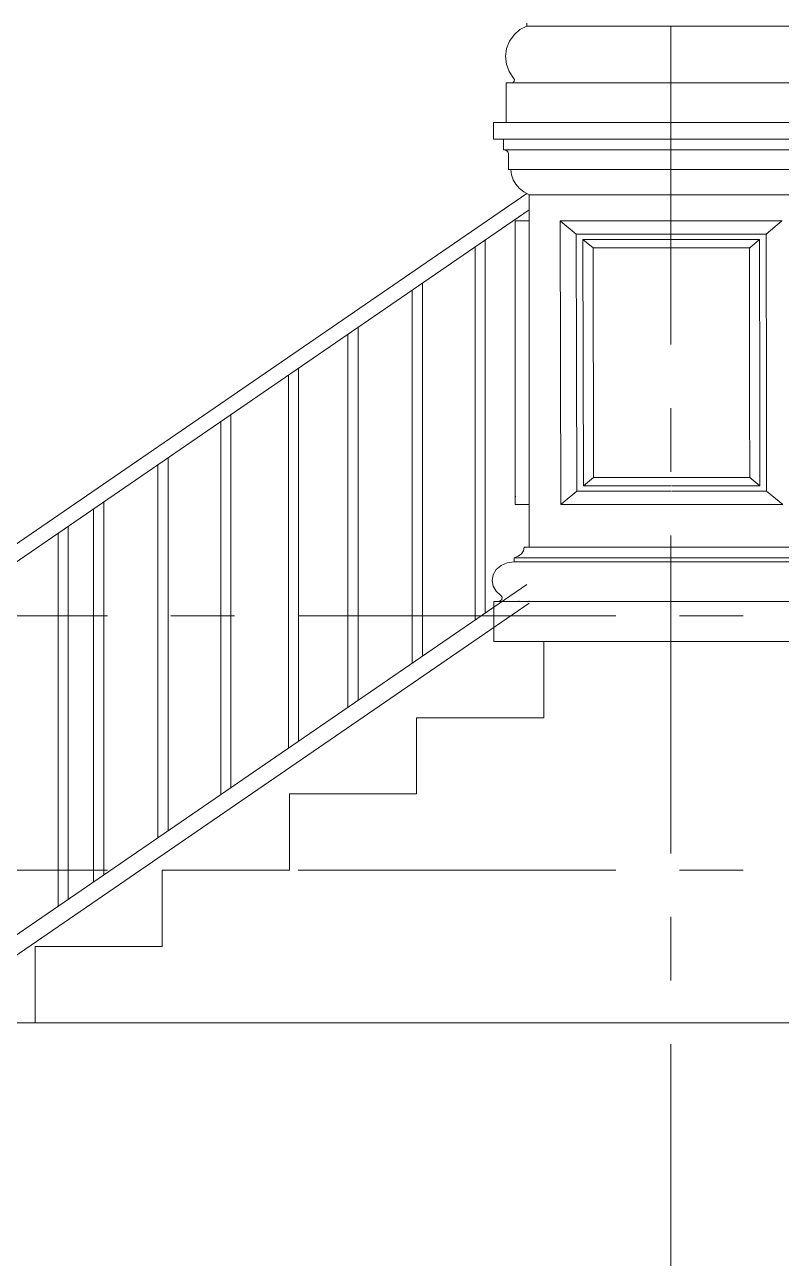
# Model space of a CAD drawing. Header units: millimetres. Extents: x 1832547 to 2001569, y -558009 to -417808.
# Drawn here: x 1945584 to 1947072, y -528606 to -526181 of the extents above; entities that cross this region are included whole.
import ezdxf

# ---------------------------------------------------------------- set-up
doc = ezdxf.new("R2010")
doc.units = ezdxf.units.MM
doc.header["$MEASUREMENT"] = 0
doc.linetypes.add('CENTER', pattern=[2, 1.25, -0.25, 0.25, -0.25])
for name, color, linetype, lineweight in [('CA.manh 08', 8, 'CONTINUOUS', 9), ('CA.thay 145', 145, 'CONTINUOUS', 18), ('CA.tim 67', 67, 'CENTER', 9), ('CA_manh 08', 8, 'CONTINUOUS', 9)]:
    doc.layers.add(name, color=color, linetype=linetype, lineweight=lineweight)

# ---------------------------------------------------------------- blocks, each defined once
blk = doc.blocks.new('\xad5t54')
at = {"layer": 'CA.thay 145'}
for p, q in [((1923074.9, -525164.8), (1923063.3, -525175)), ((1923088.6, -525157.7), (1923074.9, -525164.8)), ((1923088.6, -525152.3), (1923088.6, -525157.7)), ((1923088.6, -525157.7), (1923654.8, -525157.7)), ((1923054.4, -525187.6), (1923048.8, -525202)), ((1923063.3, -525175), (1923054.4, -525187.6)), ((1923048.8, -525202), (1923046.8, -525217.4)), ((1923046.8, -525217.4), (1923048.5, -525232.7)), ((1923048.5, -525232.7), (1923053.9, -525247.2)), ((1923047.8, -525269.3), (1923047.8, -525347.3)), ((1923058.7, -525269.3), (1923047.8, -525269.3)), ((1923053.9, -525247.2), (1923062.5, -525260)), ((1923061.7, -525268.4), (1923058.7, -525269.3)), ((1923092.2, -525269.3), (1923058.7, -525269.3)), ((1923063.7, -525265.9), (1923061.7, -525268.4)), ((1923062.5, -525260), (1923064, -525262.8)), ((1923064, -525262.8), (1923063.7, -525265.9)), ((1923092.2, -525269.3), (1923092.3, -525268.4)), ((1923115.9, -525269.3), (1923092.2, -525269.3)), ((1923115.9, -525269.3), (1923115.9, -525268.4)), ((1923115.9, -525269.3), (1923627.5, -525269.3)), ((1923022.7, -525380.2), (1923022.7, -525347.3)), ((1923047.8, -525347.3), (1923022.7, -525347.3)), ((1923695.6, -525347.3), (1923047.8, -525347.3)), ((1923022.7, -525380.2), (1923042.5, -525380.2)), ((1923042.5, -525400.8), (1923042.5, -525380.2)), ((1923042.5, -525380.2), (1923703, -525380.2)), ((1923046.2, -525401.4), (1923042.5, -525400.8)), ((1923042.5, -525400.8), (1923074.8, -525400.8)), ((1923049.4, -525403.2), (1923046.2, -525401.4)), ((1923051.6, -525405.8), (1923049.4, -525403.2)), ((1923052.3, -525409), (1923051.6, -525405.8)), ((1923052.3, -525439.8), (1923052.3, -525409)), ((1923052.3, -525439.8), (1923057.3, -525439.8)), ((1923058.2, -525449.9), (1923057.3, -525439.8)), ((1923061.4, -525459.7), (1923058.2, -525449.9)), ((1923066.7, -525468.8), (1923061.4, -525459.7)), ((1923073.9, -525476.9), (1923066.7, -525468.8)), ((1923082.9, -525483.8), (1923073.9, -525476.9)), ((1923093.2, -525489.2), (1923082.9, -525483.8)), ((1923093.1, -525541), (1923093.2, -525489.2)), ((1923093.2, -525489.2), (1923652.3, -525489.2)), ((1923065.7, -525541), (1923065.8, -525540.9)), ((1923065.7, -525541.1), (1923065.7, -525541)), ((1923065.7, -525541.2), (1923065.7, -525541.1)), ((1923065.7, -525541.3), (1923065.7, -525541.2)), ((1923065.7, -525555.9), (1923065.7, -525541.3)), ((1923065.7, -525556), (1923065.7, -525555.9)), ((1923065.7, -525556.1), (1923065.7, -525556)), ((1923065.7, -525556.1), (1923065.7, -525556.1)), ((1923065.7, -525556.2), (1923065.7, -525556.1)), ((1923065.8, -525556.3), (1923065.7, -525556.2)), ((1923065.7, -525556.2), (1923065.7, -526082.9)), ((1923065.8, -525540.9), (1923065.9, -525540.8)), ((1923065.8, -525556.4), (1923065.8, -525556.3)), ((1923065.9, -525556.4), (1923065.8, -525556.4)), ((1923065.9, -525540.8), (1923065.9, -525540.7)), ((1923065.9, -525540.7), (1923066, -525540.7)), ((1923066, -525556.5), (1923065.9, -525556.4)), ((1923066, -525540.7), (1923066.1, -525540.6)), ((1923066.1, -525556.6), (1923066, -525556.5)), ((1923066, -525556.5), (1923066, -525556.5)), ((1923066.1, -525540.6), (1923066.3, -525540.6)), ((1923066.2, -525556.6), (1923066.1, -525556.6)), ((1923066.3, -525556.6), (1923066.2, -525556.6)), ((1923066.3, -525540.6), (1923066.4, -525540.5)), ((1923066.4, -525540.5), (1923066.5, -525540.5)), ((1923066.5, -525540.5), (1923066.6, -525540.5)), ((1923066.6, -525540.5), (1923092.2, -525540.5)), ((1923092.2, -525540.5), (1923092.3, -525540.5)), ((1923092.3, -525540.5), (1923092.4, -525540.5)), ((1923092.4, -525540.5), (1923092.6, -525540.6)), ((1923092.6, -525540.6), (1923092.7, -525540.6)), ((1923092.7, -525540.6), (1923092.8, -525540.7)), ((1923092.8, -525540.7), (1923092.9, -525540.7)), ((1923092.9, -525540.7), (1923093, -525540.8)), ((1923093, -525540.8), (1923093, -525540.9)), ((1923093, -525540.9), (1923093.1, -525541)), ((1923093.1, -525541), (1923093.1, -525541.1)), ((1923093.1, -525541.1), (1923093.2, -525541.2)), ((1923093.2, -525541.2), (1923093.2, -525541.3)), ((1923093.2, -525541.3), (1923093.2, -525593.2)), ((1923590.5, -525540.5), (1923154, -525540.5)), ((1923154, -525540.5), (1923155.2, -526098.5)), ((1923154, -525540.5), (1923155, -525541.3)), ((1923155, -525541.3), (1923185.8, -525566.8)), ((1923558.9, -525566.8), (1923589.5, -525541.3)), ((1923558.9, -525566.8), (1923185.8, -525566.8)), ((1923185.8, -525566.8), (1923186.8, -526072.2)), ((1923559.4, -525898.2), (1923558.9, -525566.8)), ((1923092.3, -525594), (1923092.2, -525594)), ((1923092.4, -525594), (1923092.3, -525594)), ((1923092.6, -525594), (1923092.4, -525594)), ((1923092.7, -525593.9), (1923092.6, -525594)), ((1923092.8, -525593.9), (1923092.7, -525593.9)), ((1923092.9, -525593.8), (1923092.8, -525593.9)), ((1923093, -525593.7), (1923092.9, -525593.8)), ((1923093, -525593.6), (1923093, -525593.7)), ((1923093.2, -525593.3), (1923093.1, -525593.4)), ((1923093.1, -525593.4), (1923093.1, -525593.5)), ((1923093.1, -525593.5), (1923093.1, -526045.5)), ((1923093.2, -525593.2), (1923093.2, -525593.3)), ((1923559.9, -526072.2), (1923559.4, -525898.2)), ((1923092.3, -526045), (1923092.2, -526045)), ((1923092.4, -526045), (1923092.3, -526045)), ((1923092.6, -526045), (1923092.4, -526045)), ((1923092.7, -526045.1), (1923092.6, -526045)), ((1923092.8, -526045.1), (1923092.7, -526045.1)), ((1923092.9, -526045.2), (1923092.8, -526045.1)), ((1923093, -526045.3), (1923092.9, -526045.2)), ((1923093, -526045.4), (1923093, -526045.3)), ((1923093.1, -526045.6), (1923093.1, -526045.5)), ((1923093.2, -526045.7), (1923093.1, -526045.6)), ((1923093.2, -526045.8), (1923093.2, -526045.7)), ((1923093.2, -526045.8), (1923093.2, -526097.7)), ((1923065.7, -526082.9), (1923065.7, -526083)), ((1923065.7, -526083), (1923065.7, -526083)), ((1923065.7, -526083), (1923065.7, -526083.1)), ((1923065.7, -526097.7), (1923065.7, -526083.1)), ((1923066.3, -526082.4), (1923066.6, -526082.2)), ((1923156.2, -526097.7), (1923186.8, -526072.2)), ((1923186.8, -526072.2), (1923371.8, -526072.2)), ((1923372.8, -526072.2), (1923559.9, -526072.2)), ((1923591.7, -526098.5), (1923559.9, -526072.2)), ((1923065.7, -526097.7), (1923065.7, -526097.8)), ((1923065.7, -526097.8), (1923065.7, -526097.9)), ((1923065.7, -526097.9), (1923065.7, -526098)), ((1923065.7, -526098), (1923065.8, -526098.1)), ((1923065.8, -526098.1), (1923065.9, -526098.2)), ((1923065.9, -526098.2), (1923065.9, -526098.3)), ((1923065.9, -526098.3), (1923066, -526098.4)), ((1923066, -526098.4), (1923066.1, -526098.4)), ((1923066.1, -526098.4), (1923066.3, -526098.5)), ((1923066.3, -526098.5), (1923066.4, -526098.5)), ((1923066.4, -526098.5), (1923066.5, -526098.5)), ((1923066.5, -526098.5), (1923066.6, -526098.5)), ((1923066.6, -526098.5), (1923092.2, -526098.5)), ((1923092.2, -526098.5), (1923092.3, -526098.5)), ((1923092.3, -526098.5), (1923092.4, -526098.5)), ((1923092.4, -526098.5), (1923092.6, -526098.5)), ((1923092.6, -526098.5), (1923092.7, -526098.4)), ((1923092.7, -526098.4), (1923092.8, -526098.4)), ((1923092.8, -526098.4), (1923092.9, -526098.3)), ((1923092.9, -526098.3), (1923093, -526098.2)), ((1923093, -526098.1), (1923093.1, -526098)), ((1923093, -526098.2), (1923093, -526098.1)), ((1923093.1, -526097.9), (1923093.2, -526097.8)), ((1923093.1, -526098), (1923093.1, -526097.9)), ((1923093.2, -526182.2), (1923093.1, -526098)), ((1923093.2, -526097.8), (1923093.2, -526097.7)), ((1923155.2, -526098.5), (1923156.2, -526097.7)), ((1923155.2, -526098.5), (1923591.7, -526098.5)), ((1923081.8, -526189.2), (1923077.7, -526195.4)), ((1923083.3, -526182.2), (1923081.8, -526189.2)), ((1923093.2, -526182.2), (1923083.3, -526182.2)), ((1923093.2, -526182.2), (1923652.3, -526182.2)), ((1923050.1, -526212.9), (1923038, -526218.1)), ((1923063.5, -526211), (1923050.1, -526212.9)), ((1923071.3, -526200.1), (1923063.5, -526202.8)), ((1923063.5, -526202.8), (1923063.5, -526211)), ((1923063.5, -526202.8), (1923682, -526202.8)), ((1923063.5, -526211), (1923682, -526211)), ((1923077.7, -526195.4), (1923071.3, -526200.1)), ((1923022.3, -526236.2), (1923020.1, -526247.4)), ((1923028.4, -526226.2), (1923022.3, -526236.2)), ((1923038, -526218.1), (1923028.4, -526226.2)), ((1923020.1, -526247.4), (1923022, -526258.6)), ((1923022, -526258.6), (1923028, -526268.7)), ((1923023.9, -526289.1), (1923023.9, -526367.3)), ((1923023.9, -526289.1), (1923031.3, -526289.1)), ((1923028, -526268.7), (1923037.4, -526276.9)), ((1923036.1, -526287.9), (1923031.3, -526289.1)), ((1923072.7, -526289.1), (1923031.3, -526289.1)), ((1923039.3, -526284.7), (1923036.1, -526287.9)), ((1923037.4, -526276.9), (1923039.8, -526280.5)), ((1923039.8, -526280.5), (1923039.3, -526284.7)), ((1923072.7, -526289.1), (1923073, -526287.9)), ((1923093.2, -526289.1), (1923072.7, -526289.1)), ((1923093.2, -526289.1), (1923093.2, -526287.9)), ((1923093.2, -526289.1), (1923652.3, -526289.1)), ((1923721.6, -526367.3), (1923023.9, -526367.3)), ((1923353, -526367.3), (1923353.6, -526367.3)), ((1923353.6, -526367.3), (1923355.6, -526367.3)), ((1923355.6, -526367.3), (1923358.8, -526367.3)), ((1923358.8, -526367.3), (1923362.9, -526367.3)), ((1923362.9, -526367.3), (1923367.6, -526367.3)), ((1923367.6, -526367.3), (1923372.7, -526367.3)), ((1923372.7, -526367.3), (1923392.5, -526367.3)), ((1923372.7, -526367.3), (1923377.9, -526367.3)), ((1923377.9, -526367.3), (1923382.6, -526367.3)), ((1923382.6, -526367.3), (1923386.7, -526367.3)), ((1923386.7, -526367.3), (1923389.9, -526367.3)), ((1923389.9, -526367.3), (1923391.9, -526367.3)), ((1923391.9, -526367.3), (1923392.5, -526367.3))]:
    blk.add_line(p, q, dxfattribs=at)
at = {"layer": 'CA_manh 08'}
for p, q in [((1923042.5, -525400.8), (1923622.6, -525400.8)), ((1923057.3, -525439.8), (1923688.2, -525439.8)), ((1923198.8, -525577.6), (1923199.8, -526061.4)), ((1923545.9, -525577.6), (1923198.8, -525577.6)), ((1923198.8, -525577.6), (1923218.6, -525594)), ((1923545.9, -525577.6), (1923526.7, -525593.6)), ((1923546.4, -525898.2), (1923545.9, -525577.6)), ((1923217.6, -525593.2), (1923218.6, -525594)), ((1923218.6, -525594), (1923219.5, -526045)), ((1923526.2, -525594), (1923218.6, -525594)), ((1923527.2, -525593.2), (1923526.2, -525594)), ((1923526.6, -525898.3), (1923526.2, -525594)), ((1923527.1, -526045), (1923526.6, -525898.3)), ((1923546.9, -526061.4), (1923546.4, -525898.2)), ((1923199.8, -526061.4), (1923219.5, -526045)), ((1923218.5, -526045.8), (1923219.5, -526045)), ((1923219.5, -526045), (1923527.1, -526045)), ((1923528.1, -526045.8), (1923527.1, -526045)), ((1923546.9, -526061.4), (1923527.1, -526045)), ((1923199.8, -526061.4), (1923371.8, -526061.4)), ((1923372.8, -526061.4), (1923546.9, -526061.4))]:
    blk.add_line(p, q, dxfattribs=at)

msp = doc.modelspace()

# ---------------------------------------------------------------- linework, layer by layer
at = {"layer": 'CA.manh 08'}
for points in [[(1945563.5, -527204.8), (1946571.5, -526513)], [(1945563.5, -527240.2), (1946576.2, -526545.3)], [(1946489.7, -527337.9), (1946489.7, -526604.6)], [(1946469.7, -527351.7), (1946469.7, -526618.3)], [(1946366.1, -527422.8), (1946366.1, -526689.4)], [(1946346.1, -527436.5), (1946346.1, -526703.2)], [(1946219.7, -527523.2), (1946219.7, -526789.9)], [(1946239.7, -527509.5), (1946239.7, -526776.1)], [(1946102.6, -527603.7), (1946102.6, -526870.3)], [(1946122.6, -527589.9), (1946122.6, -526856.6)], [(1945969.7, -527694.8), (1945969.7, -526961.4)], [(1945989.7, -527681.1), (1945989.7, -526947.7)], [(1945866.2, -527765.9), (1945866.2, -527032.5)], [(1945846.2, -527779.6), (1945846.2, -527046.2)], [(1945719.7, -527866.4), (1945719.7, -527133)], [(1945739.7, -527852.7), (1945739.7, -527119.3)], [(1945649.7, -527914.5), (1945649.7, -527181.1)], [(1945669.7, -527900.8), (1945669.7, -527167.4)], [(1945563.5, -527973.6), (1946571.5, -527281.8)], [(1945563.5, -528013.6), (1946576.2, -527318.6)]]:
    msp.add_lwpolyline(points, dxfattribs=at)
at = {"layer": 'CA.thay 145'}
for points in [[(1946854.7, -527343.6), (1946854.7, -527393.6), (1946604.7, -527393.6), (1946604.7, -527543.6)], [(1946604.7, -527493.6), (1946604.7, -527543.6), (1946354.7, -527543.6), (1946354.7, -527693.6)], [(1946354.7, -527643.6), (1946354.7, -527693.6), (1946104.7, -527693.6), (1946104.7, -527843.6)], [(1946104.7, -527793.6), (1946104.7, -527843.6), (1945854.7, -527843.6), (1945854.7, -527993.6)], [(1945854.7, -527943.6), (1945854.7, -527993.6), (1945604.7, -527993.6), (1945604.7, -528143.6)], [(1940403.6, -528143.6), (1955074.9, -528143.6)]]:
    msp.add_lwpolyline(points, dxfattribs=at)
at = {"layer": 'CA.tim 67', "ltscale": 500}
msp.add_line((1946854.7, -530810.3), (1946854.7, -514383.7), dxfattribs=at)
for points in [[(1963746.8, -527343.6), (1938240.8, -527343.6)], [(1963746.8, -527843.6), (1938240.8, -527843.6)]]:
    msp.add_lwpolyline(points, dxfattribs=at)

# ---------------------------------------------------------------- block references
at = {"layer": 'CA.thay 145'}
msp.add_blockref('\xad5t54', (23483, -1026.3), dxfattribs=at)

doc.saveas('drawing.dxf')
